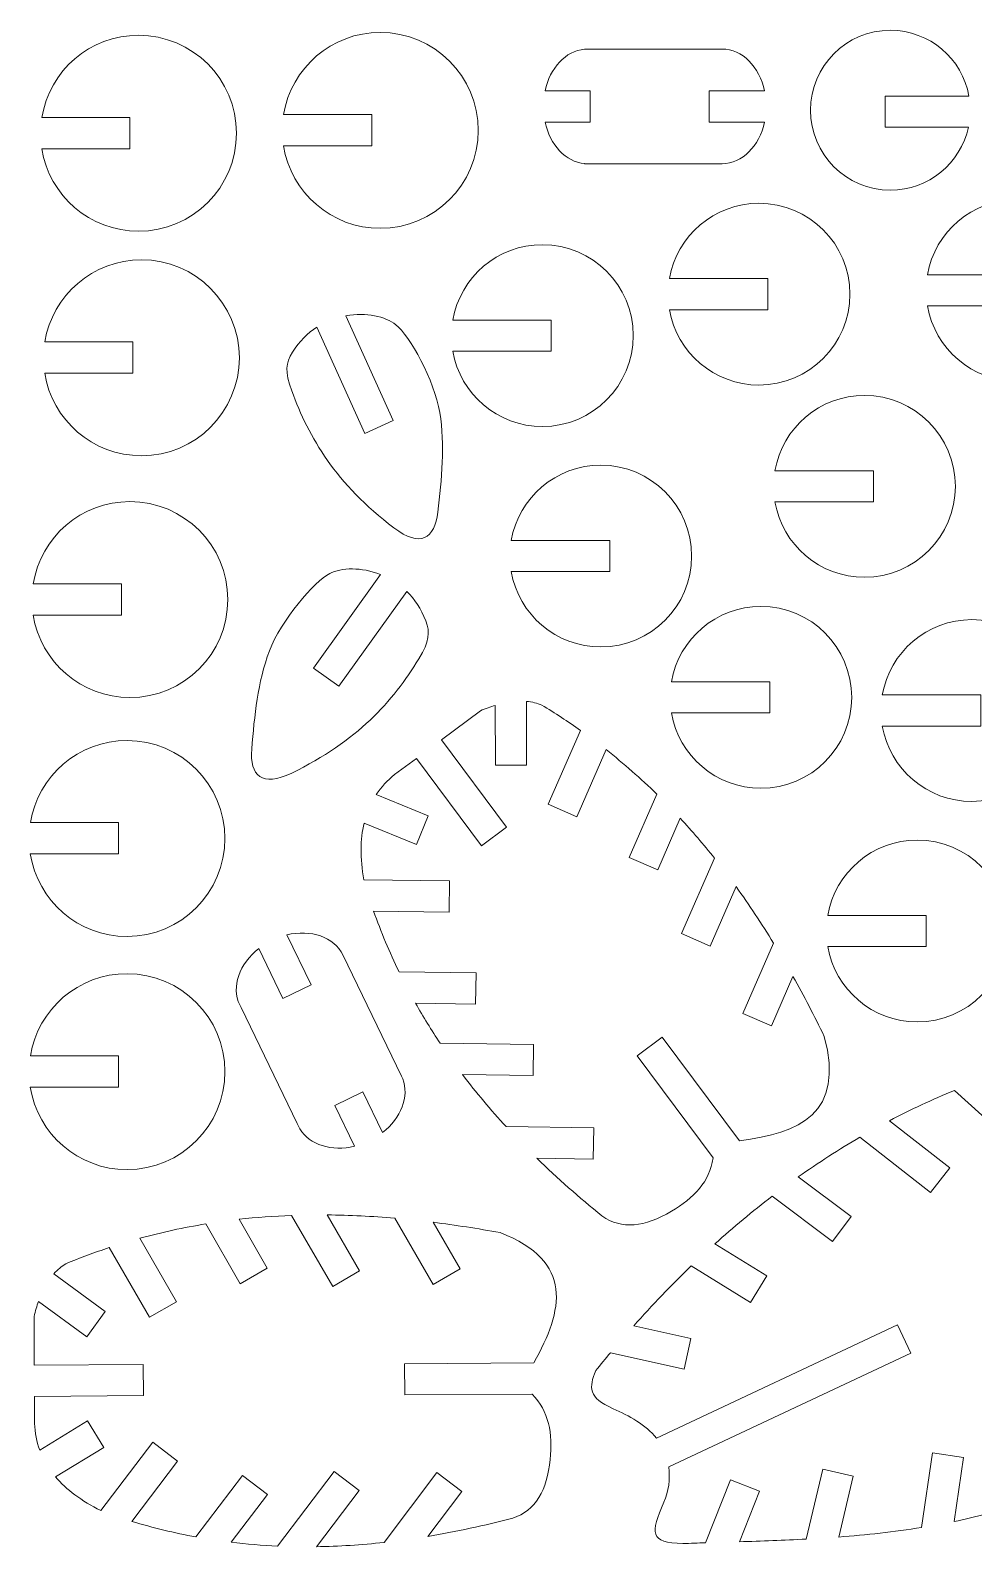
# Model space of a CAD drawing. Header units: centimetres. Extents: x -19.4 to 21, y -16.1 to 15.6.
# Drawn here: x 1.83 to 11.21, y 0.49 to 15.55 of the extents above; entities that cross this region are included whole.
import ezdxf

# ---------------------------------------------------------------- set-up
doc = ezdxf.new("R2010")
doc.units = ezdxf.units.CM
doc.header["$MEASUREMENT"] = 0
doc.layers.add('Layer 1', color=7, linetype='Continuous')

msp = doc.modelspace()

# ---------------------------------------------------------------- linework, layer by layer
at = {"layer": 'Layer 1', "color": 250, "lineweight": 5}
for points, knots in [([(5.31275, 13.58733), (4.82766, 13.58733), (4.42543, 13.94236), (4.3516, 14.4067), (4.3516, 14.4067), (4.3516, 14.4067), (5.22782, 14.4067), (5.22782, 14.4067), (5.22782, 14.4067), (5.22782, 14.4067), (5.22782, 14.71852), (5.22782, 14.71852), (5.22782, 14.71852), (5.22782, 14.71852), (4.35224, 14.71852), (4.35224, 14.71852), (4.35224, 14.71852), (4.4277, 15.18094), (4.82901, 15.53402), (5.31275, 15.53402), (5.31275, 15.53402), (5.85022, 15.53402), (6.28608, 15.09817), (6.28608, 14.56069), (6.28608, 14.56069), (6.28608, 14.02321), (5.85022, 13.58733), (5.31275, 13.58733)], [0, 0, 0, 0, 0.14285714, 0.14285714, 0.14285714, 0.14285714, 0.28571429, 0.28571429, 0.28571429, 0.28571429, 0.42857143, 0.42857143, 0.42857143, 0.42857143, 0.57142857, 0.57142857, 0.57142857, 0.57142857, 0.71428571, 0.71428571, 0.71428571, 0.71428571, 0.85714286, 0.85714286, 0.85714286, 0.85714286, 1, 1, 1, 1]), ([(10.38294, 13.96708), (10.76317, 13.96708), (11.08098, 14.23459), (11.15854, 14.59161), (11.15854, 14.59161), (11.15854, 14.59161), (10.33175, 14.59161), (10.33175, 14.59161), (10.33175, 14.59161), (10.33175, 14.59161), (10.33175, 14.90161), (10.33175, 14.90161), (10.33175, 14.90161), (10.33175, 14.90161), (11.16422, 14.90161), (11.16422, 14.90161), (11.16422, 14.90161), (11.09775, 15.27278), (10.7732, 15.55459), (10.38294, 15.55459), (10.38294, 15.55459), (9.94464, 15.55459), (9.58919, 15.19914), (9.58919, 14.76083), (9.58919, 14.76083), (9.58919, 14.32253), (9.94464, 13.96708), (10.38294, 13.96708)], [0, 0, 0, 0, 0.14285714, 0.14285714, 0.14285714, 0.14285714, 0.28571429, 0.28571429, 0.28571429, 0.28571429, 0.42857143, 0.42857143, 0.42857143, 0.42857143, 0.57142857, 0.57142857, 0.57142857, 0.57142857, 0.71428571, 0.71428571, 0.71428571, 0.71428571, 0.85714286, 0.85714286, 0.85714286, 0.85714286, 1, 1, 1, 1]), ([(2.91035, 13.55873), (2.42526, 13.55873), (2.02303, 13.91376), (1.9492, 14.3781), (1.9492, 14.3781), (1.9492, 14.3781), (2.82542, 14.3781), (2.82542, 14.3781), (2.82542, 14.3781), (2.82542, 14.3781), (2.82542, 14.68992), (2.82542, 14.68992), (2.82542, 14.68992), (2.82542, 14.68992), (1.94984, 14.68992), (1.94984, 14.68992), (1.94984, 14.68992), (2.0253, 15.15234), (2.42661, 15.50542), (2.91035, 15.50542), (2.91035, 15.50542), (3.44782, 15.50542), (3.88368, 15.06957), (3.88368, 14.53209), (3.88368, 14.53209), (3.88368, 13.99461), (3.44782, 13.55873), (2.91035, 13.55873)], [0, 0, 0, 0, 0.14285714, 0.14285714, 0.14285714, 0.14285714, 0.28571429, 0.28571429, 0.28571429, 0.28571429, 0.42857143, 0.42857143, 0.42857143, 0.42857143, 0.57142857, 0.57142857, 0.57142857, 0.57142857, 0.71428571, 0.71428571, 0.71428571, 0.71428571, 0.85714286, 0.85714286, 0.85714286, 0.85714286, 1, 1, 1, 1]), ([(7.37253, 15.36817), (7.36274, 15.36817), (7.35305, 15.36773), (7.34342, 15.36691), (7.34342, 15.36691), (7.34342, 15.36691), (7.34321, 15.36691), (7.34321, 15.36691), (7.34321, 15.36691), (7.34321, 15.36691), (7.34321, 15.36689), (7.34321, 15.36689), (7.34321, 15.36689), (7.15526, 15.35077), (6.99963, 15.18103), (6.95016, 14.95354), (6.95016, 14.95354), (6.95016, 14.95354), (7.39938, 14.95354), (7.39938, 14.95354), (7.39938, 14.95354), (7.39938, 14.95354), (7.39938, 14.64354), (7.39938, 14.64354), (7.39938, 14.64354), (7.39938, 14.64354), (6.95018, 14.64354), (6.95018, 14.64354), (6.95018, 14.64354), (6.99967, 14.41607), (7.15529, 14.24635), (7.34321, 14.23023), (7.34321, 14.23023), (7.34321, 14.23023), (7.34321, 14.22892), (7.34321, 14.22892), (7.34321, 14.22892), (7.34321, 14.22892), (7.37253, 14.22892), (7.37253, 14.22892), (7.37253, 14.22892), (7.37253, 14.22892), (8.71003, 14.22892), (8.71003, 14.22892), (8.71003, 14.22892), (8.91096, 14.22892), (9.08034, 14.40431), (9.13238, 14.64354), (9.13238, 14.64354), (9.13238, 14.64354), (8.58102, 14.64354), (8.58102, 14.64354), (8.58102, 14.64354), (8.58102, 14.64354), (8.58102, 14.95354), (8.58102, 14.95354), (8.58102, 14.95354), (8.58102, 14.95354), (9.1324, 14.95354), (9.1324, 14.95354), (9.1324, 14.95354), (9.08039, 15.1928), (8.91098, 15.36817), (8.71003, 15.36817), (8.71003, 15.36817), (8.70024, 15.36817), (8.69051, 15.36773), (8.68088, 15.36691), (8.68088, 15.36691), (8.68088, 15.36691), (7.40164, 15.36691), (7.40164, 15.36691), (7.40164, 15.36691), (7.39201, 15.36773), (7.38232, 15.36817), (7.37253, 15.36817)], [0, 0, 0, 0, 0.05263158, 0.05263158, 0.05263158, 0.05263158, 0.10526316, 0.10526316, 0.10526316, 0.10526316, 0.15789474, 0.15789474, 0.15789474, 0.15789474, 0.21052632, 0.21052632, 0.21052632, 0.21052632, 0.26315789, 0.26315789, 0.26315789, 0.26315789, 0.31578947, 0.31578947, 0.31578947, 0.31578947, 0.36842105, 0.36842105, 0.36842105, 0.36842105, 0.42105263, 0.42105263, 0.42105263, 0.42105263, 0.47368421, 0.47368421, 0.47368421, 0.47368421, 0.52631579, 0.52631579, 0.52631579, 0.52631579, 0.57894737, 0.57894737, 0.57894737, 0.57894737, 0.63157895, 0.63157895, 0.63157895, 0.63157895, 0.68421053, 0.68421053, 0.68421053, 0.68421053, 0.73684211, 0.73684211, 0.73684211, 0.73684211, 0.78947368, 0.78947368, 0.78947368, 0.78947368, 0.84210526, 0.84210526, 0.84210526, 0.84210526, 0.89473684, 0.89473684, 0.89473684, 0.89473684, 0.94736842, 0.94736842, 0.94736842, 0.94736842, 1, 1, 1, 1]), ([(11.64164, 12.06777), (12.14032, 12.06777), (12.54473, 12.47218), (12.54473, 12.97085), (12.54473, 12.97085), (12.54473, 13.46953), (12.14032, 13.87394), (11.64164, 13.87394), (11.64164, 13.87394), (11.19583, 13.87394), (10.82543, 13.55069), (10.75189, 13.12585), (10.75189, 13.12585), (10.75189, 13.12585), (11.73002, 13.12585), (11.73002, 13.12585), (11.73002, 13.12585), (11.73002, 13.12585), (11.73002, 12.81585), (11.73002, 12.81585), (11.73002, 12.81585), (11.73002, 12.81585), (10.75188, 12.81585), (10.75188, 12.81585), (10.75188, 12.81585), (10.82539, 12.391), (11.19582, 12.06777), (11.64164, 12.06777)], [0, 0, 0, 0, 0.14285714, 0.14285714, 0.14285714, 0.14285714, 0.28571429, 0.28571429, 0.28571429, 0.28571429, 0.42857143, 0.42857143, 0.42857143, 0.42857143, 0.57142857, 0.57142857, 0.57142857, 0.57142857, 0.71428571, 0.71428571, 0.71428571, 0.71428571, 0.85714286, 0.85714286, 0.85714286, 0.85714286, 1, 1, 1, 1]), ([(9.077, 12.03033), (9.57568, 12.03033), (9.98009, 12.43474), (9.98009, 12.93341), (9.98009, 12.93341), (9.98009, 13.43209), (9.57568, 13.8365), (9.077, 13.8365), (9.077, 13.8365), (8.63119, 13.8365), (8.26079, 13.51325), (8.18725, 13.08841), (8.18725, 13.08841), (8.18725, 13.08841), (9.16538, 13.08841), (9.16538, 13.08841), (9.16538, 13.08841), (9.16538, 13.08841), (9.16538, 12.77841), (9.16538, 12.77841), (9.16538, 12.77841), (9.16538, 12.77841), (8.18724, 12.77841), (8.18724, 12.77841), (8.18724, 12.77841), (8.26075, 12.35356), (8.63118, 12.03033), (9.077, 12.03033)], [0, 0, 0, 0, 0.14285714, 0.14285714, 0.14285714, 0.14285714, 0.28571429, 0.28571429, 0.28571429, 0.28571429, 0.42857143, 0.42857143, 0.42857143, 0.42857143, 0.57142857, 0.57142857, 0.57142857, 0.57142857, 0.71428571, 0.71428571, 0.71428571, 0.71428571, 0.85714286, 0.85714286, 0.85714286, 0.85714286, 1, 1, 1, 1]), ([(6.9242, 11.61849), (7.42288, 11.61849), (7.82729, 12.0229), (7.82729, 12.52157), (7.82729, 12.52157), (7.82729, 13.02025), (7.42288, 13.42466), (6.9242, 13.42466), (6.9242, 13.42466), (6.47839, 13.42466), (6.10799, 13.10141), (6.03445, 12.67657), (6.03445, 12.67657), (6.03445, 12.67657), (7.01258, 12.67657), (7.01258, 12.67657), (7.01258, 12.67657), (7.01258, 12.67657), (7.01258, 12.36657), (7.01258, 12.36657), (7.01258, 12.36657), (7.01258, 12.36657), (6.03444, 12.36657), (6.03444, 12.36657), (6.03444, 12.36657), (6.10795, 11.94172), (6.47838, 11.61849), (6.9242, 11.61849)], [0, 0, 0, 0, 0.14285714, 0.14285714, 0.14285714, 0.14285714, 0.28571429, 0.28571429, 0.28571429, 0.28571429, 0.42857143, 0.42857143, 0.42857143, 0.42857143, 0.57142857, 0.57142857, 0.57142857, 0.57142857, 0.71428571, 0.71428571, 0.71428571, 0.71428571, 0.85714286, 0.85714286, 0.85714286, 0.85714286, 1, 1, 1, 1]), ([(2.93895, 11.32793), (2.45386, 11.32793), (2.05163, 11.68296), (1.9778, 12.1473), (1.9778, 12.1473), (1.9778, 12.1473), (2.85402, 12.1473), (2.85402, 12.1473), (2.85402, 12.1473), (2.85402, 12.1473), (2.85402, 12.45912), (2.85402, 12.45912), (2.85402, 12.45912), (2.85402, 12.45912), (1.97844, 12.45912), (1.97844, 12.45912), (1.97844, 12.45912), (2.0539, 12.92154), (2.45521, 13.27462), (2.93895, 13.27462), (2.93895, 13.27462), (3.47642, 13.27462), (3.91228, 12.83877), (3.91228, 12.30129), (3.91228, 12.30129), (3.91228, 11.76381), (3.47642, 11.32793), (2.93895, 11.32793)], [0, 0, 0, 0, 0.14285714, 0.14285714, 0.14285714, 0.14285714, 0.28571429, 0.28571429, 0.28571429, 0.28571429, 0.42857143, 0.42857143, 0.42857143, 0.42857143, 0.57142857, 0.57142857, 0.57142857, 0.57142857, 0.71428571, 0.71428571, 0.71428571, 0.71428571, 0.85714286, 0.85714286, 0.85714286, 0.85714286, 1, 1, 1, 1]), ([(4.43982, 12.35598), (4.37438, 12.25027), (4.36261, 12.16518), (4.43331, 11.97189), (4.43331, 11.97189), (4.60356, 11.50647), (4.87279, 11.04888), (5.44887, 10.6113), (5.44887, 10.6113), (5.71142, 10.41188), (5.85446, 10.50481), (5.88504, 10.76754), (5.88504, 10.76754), (5.92318, 11.09523), (5.95794, 11.43151), (5.90457, 11.75706), (5.90457, 11.75706), (5.85189, 12.07835), (5.60346, 12.5224), (5.4684, 12.6294), (5.4684, 12.6294), (5.36471, 12.71155), (5.1721, 12.75537), (4.97133, 12.71957), (4.97133, 12.71957), (4.97133, 12.71957), (5.44217, 11.67696), (5.44217, 11.67696), (5.44217, 11.67696), (5.44217, 11.67696), (5.15964, 11.54936), (5.15964, 11.54936), (5.15964, 11.54936), (5.15964, 11.54936), (4.68235, 12.60626), (4.68235, 12.60626), (4.68235, 12.60626), (4.59141, 12.5473), (4.50759, 12.46544), (4.43982, 12.35598)], [0, 0, 0, 0, 0.1, 0.1, 0.1, 0.1, 0.2, 0.2, 0.2, 0.2, 0.3, 0.3, 0.3, 0.3, 0.4, 0.4, 0.4, 0.4, 0.5, 0.5, 0.5, 0.5, 0.6, 0.6, 0.6, 0.6, 0.7, 0.7, 0.7, 0.7, 0.8, 0.8, 0.8, 0.8, 0.9, 0.9, 0.9, 0.9, 1, 1, 1, 1]), ([(10.12532, 10.12089), (10.624, 10.12089), (11.02841, 10.5253), (11.02841, 11.02397), (11.02841, 11.02397), (11.02841, 11.52265), (10.624, 11.92706), (10.12532, 11.92706), (10.12532, 11.92706), (9.67951, 11.92706), (9.30911, 11.60381), (9.23557, 11.17897), (9.23557, 11.17897), (9.23557, 11.17897), (10.2137, 11.17897), (10.2137, 11.17897), (10.2137, 11.17897), (10.2137, 11.17897), (10.2137, 10.86897), (10.2137, 10.86897), (10.2137, 10.86897), (10.2137, 10.86897), (9.23556, 10.86897), (9.23556, 10.86897), (9.23556, 10.86897), (9.30907, 10.44412), (9.6795, 10.12089), (10.12532, 10.12089)], [0, 0, 0, 0, 0.14285714, 0.14285714, 0.14285714, 0.14285714, 0.28571429, 0.28571429, 0.28571429, 0.28571429, 0.42857143, 0.42857143, 0.42857143, 0.42857143, 0.57142857, 0.57142857, 0.57142857, 0.57142857, 0.71428571, 0.71428571, 0.71428571, 0.71428571, 0.85714286, 0.85714286, 0.85714286, 0.85714286, 1, 1, 1, 1]), ([(7.50452, 9.42825), (8.0032, 9.42825), (8.40761, 9.83266), (8.40761, 10.33133), (8.40761, 10.33133), (8.40761, 10.83001), (8.0032, 11.23442), (7.50452, 11.23442), (7.50452, 11.23442), (7.05871, 11.23442), (6.68831, 10.91117), (6.61477, 10.48633), (6.61477, 10.48633), (6.61477, 10.48633), (7.5929, 10.48633), (7.5929, 10.48633), (7.5929, 10.48633), (7.5929, 10.48633), (7.5929, 10.17633), (7.5929, 10.17633), (7.5929, 10.17633), (7.5929, 10.17633), (6.61476, 10.17633), (6.61476, 10.17633), (6.61476, 10.17633), (6.68827, 9.75148), (7.0587, 9.42825), (7.50452, 9.42825)], [0, 0, 0, 0, 0.14285714, 0.14285714, 0.14285714, 0.14285714, 0.28571429, 0.28571429, 0.28571429, 0.28571429, 0.42857143, 0.42857143, 0.42857143, 0.42857143, 0.57142857, 0.57142857, 0.57142857, 0.57142857, 0.71428571, 0.71428571, 0.71428571, 0.71428571, 0.85714286, 0.85714286, 0.85714286, 0.85714286, 1, 1, 1, 1]), ([(2.82455, 8.92553), (2.33946, 8.92553), (1.93723, 9.28056), (1.8634, 9.7449), (1.8634, 9.7449), (1.8634, 9.7449), (2.73962, 9.7449), (2.73962, 9.7449), (2.73962, 9.7449), (2.73962, 9.7449), (2.73962, 10.05672), (2.73962, 10.05672), (2.73962, 10.05672), (2.73962, 10.05672), (1.86404, 10.05672), (1.86404, 10.05672), (1.86404, 10.05672), (1.9395, 10.51914), (2.34081, 10.87222), (2.82455, 10.87222), (2.82455, 10.87222), (3.36202, 10.87222), (3.79788, 10.43637), (3.79788, 9.89889), (3.79788, 9.89889), (3.79788, 9.36141), (3.36202, 8.92553), (2.82455, 8.92553)], [0, 0, 0, 0, 0.14285714, 0.14285714, 0.14285714, 0.14285714, 0.28571429, 0.28571429, 0.28571429, 0.28571429, 0.42857143, 0.42857143, 0.42857143, 0.42857143, 0.57142857, 0.57142857, 0.57142857, 0.57142857, 0.71428571, 0.71428571, 0.71428571, 0.71428571, 0.85714286, 0.85714286, 0.85714286, 0.85714286, 1, 1, 1, 1]), ([(5.76478, 9.68742), (5.80816, 9.57091), (5.80298, 9.48517), (5.69566, 9.30955), (5.69566, 9.30955), (5.43724, 8.88668), (5.08331, 8.49094), (4.43245, 8.17515), (4.43245, 8.17515), (4.13582, 8.03123), (4.01384, 8.15047), (4.0355, 8.41408), (4.0355, 8.41408), (4.06253, 8.74287), (4.09455, 9.07943), (4.21088, 9.38813), (4.21088, 9.38813), (4.32569, 9.6928), (4.65656, 10.07935), (4.81002, 10.15771), (4.81002, 10.15771), (4.92784, 10.21787), (5.1253, 10.22297), (5.31512, 10.1484), (5.31512, 10.1484), (5.31512, 10.1484), (4.64851, 9.2187), (4.64851, 9.2187), (4.64851, 9.2187), (4.64851, 9.2187), (4.90044, 9.03805), (4.90044, 9.03805), (4.90044, 9.03805), (4.90044, 9.03805), (5.57618, 9.9805), (5.57618, 9.9805), (5.57618, 9.9805), (5.65376, 9.90481), (5.71985, 9.80807), (5.76478, 9.68742)], [0, 0, 0, 0, 0.1, 0.1, 0.1, 0.1, 0.2, 0.2, 0.2, 0.2, 0.3, 0.3, 0.3, 0.3, 0.4, 0.4, 0.4, 0.4, 0.5, 0.5, 0.5, 0.5, 0.6, 0.6, 0.6, 0.6, 0.7, 0.7, 0.7, 0.7, 0.8, 0.8, 0.8, 0.8, 0.9, 0.9, 0.9, 0.9, 1, 1, 1, 1]), ([(9.09572, 8.02425), (9.5944, 8.02425), (9.99881, 8.42866), (9.99881, 8.92733), (9.99881, 8.92733), (9.99881, 9.42601), (9.5944, 9.83042), (9.09572, 9.83042), (9.09572, 9.83042), (8.64991, 9.83042), (8.27951, 9.50717), (8.20597, 9.08233), (8.20597, 9.08233), (8.20597, 9.08233), (9.1841, 9.08233), (9.1841, 9.08233), (9.1841, 9.08233), (9.1841, 9.08233), (9.1841, 8.77233), (9.1841, 8.77233), (9.1841, 8.77233), (9.1841, 8.77233), (8.20596, 8.77233), (8.20596, 8.77233), (8.20596, 8.77233), (8.27947, 8.34748), (8.6499, 8.02425), (9.09572, 8.02425)], [0, 0, 0, 0, 0.14285714, 0.14285714, 0.14285714, 0.14285714, 0.28571429, 0.28571429, 0.28571429, 0.28571429, 0.42857143, 0.42857143, 0.42857143, 0.42857143, 0.57142857, 0.57142857, 0.57142857, 0.57142857, 0.71428571, 0.71428571, 0.71428571, 0.71428571, 0.85714286, 0.85714286, 0.85714286, 0.85714286, 1, 1, 1, 1]), ([(11.19236, 7.89321), (11.69104, 7.89321), (12.09545, 8.29762), (12.09545, 8.79629), (12.09545, 8.79629), (12.09545, 9.29497), (11.69104, 9.69938), (11.19236, 9.69938), (11.19236, 9.69938), (10.74655, 9.69938), (10.37615, 9.37613), (10.30261, 8.95129), (10.30261, 8.95129), (10.30261, 8.95129), (11.28074, 8.95129), (11.28074, 8.95129), (11.28074, 8.95129), (11.28074, 8.95129), (11.28074, 8.64129), (11.28074, 8.64129), (11.28074, 8.64129), (11.28074, 8.64129), (10.3026, 8.64129), (10.3026, 8.64129), (10.3026, 8.64129), (10.37611, 8.21644), (10.74654, 7.89321), (11.19236, 7.89321)], [0, 0, 0, 0, 0.14285714, 0.14285714, 0.14285714, 0.14285714, 0.28571429, 0.28571429, 0.28571429, 0.28571429, 0.42857143, 0.42857143, 0.42857143, 0.42857143, 0.57142857, 0.57142857, 0.57142857, 0.57142857, 0.71428571, 0.71428571, 0.71428571, 0.71428571, 0.85714286, 0.85714286, 0.85714286, 0.85714286, 1, 1, 1, 1]), ([(7.51603, 3.77528), (7.71257, 3.63661), (7.94254, 3.66508), (8.20663, 3.82132), (8.20663, 3.82132), (8.42913, 3.95296), (8.58737, 4.11558), (8.62099, 4.35078), (8.62099, 4.35078), (8.62099, 4.35078), (8.62288, 4.35243), (8.62288, 4.35243), (8.62288, 4.35243), (8.62288, 4.35243), (7.86619, 5.36591), (7.86619, 5.36591), (7.86619, 5.36591), (7.86619, 5.36591), (8.11461, 5.55144), (8.11461, 5.55144), (8.11461, 5.55144), (8.11461, 5.55144), (8.88381, 4.52121), (8.88381, 4.52121), (8.88381, 4.52121), (9.47754, 4.5969), (9.93292, 4.79209), (9.72595, 5.55933), (9.72595, 5.55933), (9.62718, 5.76131), (9.52388, 5.96013), (9.41486, 6.15497), (9.41486, 6.15497), (9.41486, 6.15497), (9.20087, 5.66388), (9.20087, 5.66388), (9.20087, 5.66388), (9.20087, 5.66388), (8.91666, 5.78772), (8.91666, 5.78772), (8.91666, 5.78772), (8.91666, 5.78772), (9.22115, 6.48651), (9.22115, 6.48651), (9.22115, 6.48651), (9.10407, 6.67825), (8.98045, 6.86546), (8.849, 7.0472), (8.849, 7.0472), (8.849, 7.0472), (8.59165, 6.4566), (8.59165, 6.4566), (8.59165, 6.4566), (8.59165, 6.4566), (8.30744, 6.58044), (8.30744, 6.58044), (8.30744, 6.58044), (8.30744, 6.58044), (8.63417, 7.33027), (8.63417, 7.33027), (8.63417, 7.33027), (8.52612, 7.46588), (8.413, 7.59796), (8.29427, 7.72615), (8.29427, 7.72615), (8.29427, 7.72615), (8.07051, 7.21262), (8.07051, 7.21262), (8.07051, 7.21262), (8.07051, 7.21262), (7.7863, 7.33646), (7.7863, 7.33646), (7.7863, 7.33646), (7.7863, 7.33646), (8.06063, 7.96605), (8.06063, 7.96605), (8.06063, 7.96605), (7.90265, 8.12019), (7.73532, 8.2678), (7.55739, 8.40806), (7.55739, 8.40806), (7.55739, 8.40806), (7.26678, 7.7411), (7.26678, 7.7411), (7.26678, 7.7411), (7.26678, 7.7411), (6.98257, 7.86494), (6.98257, 7.86494), (6.98257, 7.86494), (6.98257, 7.86494), (7.30233, 8.59878), (7.30233, 8.59878), (7.30233, 8.59878), (7.17891, 8.68628), (7.05079, 8.77055), (6.91751, 8.85119), (6.91751, 8.85119), (6.87384, 8.86915), (6.82356, 8.88216), (6.76561, 8.88723), (6.76561, 8.88723), (6.76561, 8.88723), (6.76693, 8.25289), (6.76693, 8.25289), (6.76693, 8.25289), (6.76693, 8.25289), (6.45693, 8.25223), (6.45693, 8.25223), (6.45693, 8.25223), (6.45693, 8.25223), (6.45569, 8.84798), (6.45569, 8.84798), (6.45569, 8.84798), (6.40923, 8.83395), (6.35988, 8.81604), (6.30748, 8.79364), (6.30748, 8.79364), (6.30748, 8.79364), (5.92053, 8.50597), (5.92053, 8.50597), (5.92053, 8.50597), (5.92053, 8.50597), (6.56882, 7.63767), (6.56882, 7.63767), (6.56882, 7.63767), (6.56882, 7.63767), (6.3204, 7.45214), (6.3204, 7.45214), (6.3204, 7.45214), (6.3204, 7.45214), (5.67165, 8.32104), (5.67165, 8.32104), (5.67165, 8.32104), (5.67165, 8.32104), (5.45574, 8.16059), (5.45574, 8.16059), (5.45574, 8.16059), (5.38364, 8.10257), (5.32267, 8.03665), (5.27336, 7.96243), (5.27336, 7.96243), (5.27336, 7.96243), (5.78984, 7.75136), (5.78984, 7.75136), (5.78984, 7.75136), (5.78984, 7.75136), (5.67258, 7.46438), (5.67258, 7.46438), (5.67258, 7.46438), (5.67258, 7.46438), (5.15146, 7.67735), (5.15146, 7.67735), (5.15146, 7.67735), (5.11353, 7.51671), (5.11191, 7.33028), (5.14964, 7.11587), (5.14964, 7.11587), (5.14964, 7.11587), (6.00226, 7.10388), (6.00226, 7.10388), (6.00226, 7.10388), (6.00226, 7.10388), (5.99792, 6.7939), (5.99792, 6.7939), (5.99792, 6.7939), (5.99792, 6.7939), (5.24614, 6.80447), (5.24614, 6.80447), (5.24614, 6.80447), (5.32025, 6.59546), (5.40503, 6.39424), (5.49968, 6.20018), (5.49968, 6.20018), (5.49968, 6.20018), (6.26508, 6.18942), (6.26508, 6.18942), (6.26508, 6.18942), (6.26508, 6.18942), (6.26074, 5.87944), (6.26074, 5.87944), (6.26074, 5.87944), (6.26074, 5.87944), (5.66382, 5.88783), (5.66382, 5.88783), (5.66382, 5.88783), (5.74025, 5.75236), (5.8216, 5.62049), (5.90759, 5.49197), (5.90759, 5.49197), (5.90759, 5.49197), (6.83671, 5.47891), (6.83671, 5.47891), (6.83671, 5.47891), (6.83671, 5.47891), (6.83237, 5.16893), (6.83237, 5.16893), (6.83237, 5.16893), (6.83237, 5.16893), (6.13106, 5.17879), (6.13106, 5.17879), (6.13106, 5.17879), (6.26661, 5.00019), (6.41126, 4.82824), (6.56409, 4.66222), (6.56409, 4.66222), (6.56409, 4.66222), (7.43462, 4.64998), (7.43462, 4.64998), (7.43462, 4.64998), (7.43462, 4.64998), (7.43028, 4.34), (7.43028, 4.34), (7.43028, 4.34), (7.43028, 4.34), (6.87001, 4.34788), (6.87001, 4.34788), (6.87001, 4.34788), (7.07426, 4.14894), (7.29022, 3.95855), (7.51603, 3.77528)], [0, 0, 0, 0, 0.01818182, 0.01818182, 0.01818182, 0.01818182, 0.03636364, 0.03636364, 0.03636364, 0.03636364, 0.05454545, 0.05454545, 0.05454545, 0.05454545, 0.07272727, 0.07272727, 0.07272727, 0.07272727, 0.09090909, 0.09090909, 0.09090909, 0.09090909, 0.10909091, 0.10909091, 0.10909091, 0.10909091, 0.12727273, 0.12727273, 0.12727273, 0.12727273, 0.14545455, 0.14545455, 0.14545455, 0.14545455, 0.16363636, 0.16363636, 0.16363636, 0.16363636, 0.18181818, 0.18181818, 0.18181818, 0.18181818, 0.2, 0.2, 0.2, 0.2, 0.21818182, 0.21818182, 0.21818182, 0.21818182, 0.23636364, 0.23636364, 0.23636364, 0.23636364, 0.25454545, 0.25454545, 0.25454545, 0.25454545, 0.27272727, 0.27272727, 0.27272727, 0.27272727, 0.29090909, 0.29090909, 0.29090909, 0.29090909, 0.30909091, 0.30909091, 0.30909091, 0.30909091, 0.32727273, 0.32727273, 0.32727273, 0.32727273, 0.34545455, 0.34545455, 0.34545455, 0.34545455, 0.36363636, 0.36363636, 0.36363636, 0.36363636, 0.38181818, 0.38181818, 0.38181818, 0.38181818, 0.4, 0.4, 0.4, 0.4, 0.41818182, 0.41818182, 0.41818182, 0.41818182, 0.43636364, 0.43636364, 0.43636364, 0.43636364, 0.45454545, 0.45454545, 0.45454545, 0.45454545, 0.47272727, 0.47272727, 0.47272727, 0.47272727, 0.49090909, 0.49090909, 0.49090909, 0.49090909, 0.50909091, 0.50909091, 0.50909091, 0.50909091, 0.52727273, 0.52727273, 0.52727273, 0.52727273, 0.54545455, 0.54545455, 0.54545455, 0.54545455, 0.56363636, 0.56363636, 0.56363636, 0.56363636, 0.58181818, 0.58181818, 0.58181818, 0.58181818, 0.6, 0.6, 0.6, 0.6, 0.61818182, 0.61818182, 0.61818182, 0.61818182, 0.63636364, 0.63636364, 0.63636364, 0.63636364, 0.65454545, 0.65454545, 0.65454545, 0.65454545, 0.67272727, 0.67272727, 0.67272727, 0.67272727, 0.69090909, 0.69090909, 0.69090909, 0.69090909, 0.70909091, 0.70909091, 0.70909091, 0.70909091, 0.72727273, 0.72727273, 0.72727273, 0.72727273, 0.74545455, 0.74545455, 0.74545455, 0.74545455, 0.76363636, 0.76363636, 0.76363636, 0.76363636, 0.78181818, 0.78181818, 0.78181818, 0.78181818, 0.8, 0.8, 0.8, 0.8, 0.81818182, 0.81818182, 0.81818182, 0.81818182, 0.83636364, 0.83636364, 0.83636364, 0.83636364, 0.85454545, 0.85454545, 0.85454545, 0.85454545, 0.87272727, 0.87272727, 0.87272727, 0.87272727, 0.89090909, 0.89090909, 0.89090909, 0.89090909, 0.90909091, 0.90909091, 0.90909091, 0.90909091, 0.92727273, 0.92727273, 0.92727273, 0.92727273, 0.94545455, 0.94545455, 0.94545455, 0.94545455, 0.96363636, 0.96363636, 0.96363636, 0.96363636, 0.98181818, 0.98181818, 0.98181818, 0.98181818, 1, 1, 1, 1]), ([(2.79595, 6.55173), (2.31086, 6.55173), (1.90863, 6.90676), (1.8348, 7.3711), (1.8348, 7.3711), (1.8348, 7.3711), (2.71102, 7.3711), (2.71102, 7.3711), (2.71102, 7.3711), (2.71102, 7.3711), (2.71102, 7.68292), (2.71102, 7.68292), (2.71102, 7.68292), (2.71102, 7.68292), (1.83544, 7.68292), (1.83544, 7.68292), (1.83544, 7.68292), (1.9109, 8.14534), (2.31221, 8.49842), (2.79595, 8.49842), (2.79595, 8.49842), (3.33342, 8.49842), (3.76928, 8.06257), (3.76928, 7.52509), (3.76928, 7.52509), (3.76928, 6.98761), (3.33342, 6.55173), (2.79595, 6.55173)], [0, 0, 0, 0, 0.14285714, 0.14285714, 0.14285714, 0.14285714, 0.28571429, 0.28571429, 0.28571429, 0.28571429, 0.42857143, 0.42857143, 0.42857143, 0.42857143, 0.57142857, 0.57142857, 0.57142857, 0.57142857, 0.71428571, 0.71428571, 0.71428571, 0.71428571, 0.85714286, 0.85714286, 0.85714286, 0.85714286, 1, 1, 1, 1]), ([(10.64948, 5.70297), (11.14816, 5.70297), (11.55257, 6.10738), (11.55257, 6.60605), (11.55257, 6.60605), (11.55257, 7.10473), (11.14816, 7.50914), (10.64948, 7.50914), (10.64948, 7.50914), (10.20367, 7.50914), (9.83327, 7.18589), (9.75973, 6.76105), (9.75973, 6.76105), (9.75973, 6.76105), (10.73786, 6.76105), (10.73786, 6.76105), (10.73786, 6.76105), (10.73786, 6.76105), (10.73786, 6.45105), (10.73786, 6.45105), (10.73786, 6.45105), (10.73786, 6.45105), (9.75972, 6.45105), (9.75972, 6.45105), (9.75972, 6.45105), (9.83323, 6.0262), (10.20366, 5.70297), (10.64948, 5.70297)], [0, 0, 0, 0, 0.14285714, 0.14285714, 0.14285714, 0.14285714, 0.28571429, 0.28571429, 0.28571429, 0.28571429, 0.42857143, 0.42857143, 0.42857143, 0.42857143, 0.57142857, 0.57142857, 0.57142857, 0.57142857, 0.71428571, 0.71428571, 0.71428571, 0.71428571, 0.85714286, 0.85714286, 0.85714286, 0.85714286, 1, 1, 1, 1]), ([(4.49971, 4.6674), (4.50398, 4.65859), (4.50861, 4.65006), (4.51354, 4.64175), (4.51354, 4.64175), (4.51354, 4.64175), (4.51364, 4.64156), (4.51364, 4.64156), (4.51364, 4.64156), (4.51364, 4.64156), (4.51365, 4.64157), (4.51365, 4.64157), (4.51365, 4.64157), (4.61014, 4.47948), (4.83077, 4.41347), (5.05706, 4.46819), (5.05706, 4.46819), (5.05706, 4.46819), (4.8611, 4.87242), (4.8611, 4.87242), (4.8611, 4.87242), (4.8611, 4.87242), (5.14006, 5.00764), (5.14006, 5.00764), (5.14006, 5.00764), (5.14006, 5.00764), (5.336, 4.60343), (5.336, 4.60343), (5.336, 4.60343), (5.5191, 4.74719), (5.60394, 4.96125), (5.53647, 5.13739), (5.53647, 5.13739), (5.53647, 5.13739), (5.53765, 5.13796), (5.53765, 5.13796), (5.53765, 5.13796), (5.53765, 5.13796), (5.52486, 5.16434), (5.52486, 5.16434), (5.52486, 5.16434), (5.52486, 5.16434), (4.94144, 6.36789), (4.94144, 6.36789), (4.94144, 6.36789), (4.8538, 6.54869), (4.62209, 6.6246), (4.38412, 6.56708), (4.38412, 6.56708), (4.38412, 6.56708), (4.62462, 6.07094), (4.62462, 6.07094), (4.62462, 6.07094), (4.62462, 6.07094), (4.34567, 5.93572), (4.34567, 5.93572), (4.34567, 5.93572), (4.34567, 5.93572), (4.10515, 6.43187), (4.10515, 6.43187), (4.10515, 6.43187), (3.91254, 6.28071), (3.82864, 6.05177), (3.91629, 5.87094), (3.91629, 5.87094), (3.92056, 5.86213), (3.9252, 5.85357), (3.93014, 5.84526), (3.93014, 5.84526), (3.93014, 5.84526), (4.48815, 4.69414), (4.48815, 4.69414), (4.48815, 4.69414), (4.49161, 4.68512), (4.49544, 4.67621), (4.49971, 4.6674)], [0, 0, 0, 0, 0.05263158, 0.05263158, 0.05263158, 0.05263158, 0.10526316, 0.10526316, 0.10526316, 0.10526316, 0.15789474, 0.15789474, 0.15789474, 0.15789474, 0.21052632, 0.21052632, 0.21052632, 0.21052632, 0.26315789, 0.26315789, 0.26315789, 0.26315789, 0.31578947, 0.31578947, 0.31578947, 0.31578947, 0.36842105, 0.36842105, 0.36842105, 0.36842105, 0.42105263, 0.42105263, 0.42105263, 0.42105263, 0.47368421, 0.47368421, 0.47368421, 0.47368421, 0.52631579, 0.52631579, 0.52631579, 0.52631579, 0.57894737, 0.57894737, 0.57894737, 0.57894737, 0.63157895, 0.63157895, 0.63157895, 0.63157895, 0.68421053, 0.68421053, 0.68421053, 0.68421053, 0.73684211, 0.73684211, 0.73684211, 0.73684211, 0.78947368, 0.78947368, 0.78947368, 0.78947368, 0.84210526, 0.84210526, 0.84210526, 0.84210526, 0.89473684, 0.89473684, 0.89473684, 0.89473684, 0.94736842, 0.94736842, 0.94736842, 0.94736842, 1, 1, 1, 1]), ([(2.79595, 4.23513), (2.31086, 4.23513), (1.90863, 4.59016), (1.8348, 5.0545), (1.8348, 5.0545), (1.8348, 5.0545), (2.71102, 5.0545), (2.71102, 5.0545), (2.71102, 5.0545), (2.71102, 5.0545), (2.71102, 5.36632), (2.71102, 5.36632), (2.71102, 5.36632), (2.71102, 5.36632), (1.83544, 5.36632), (1.83544, 5.36632), (1.83544, 5.36632), (1.9109, 5.82874), (2.31221, 6.18182), (2.79595, 6.18182), (2.79595, 6.18182), (3.33342, 6.18182), (3.76928, 5.74597), (3.76928, 5.20849), (3.76928, 5.20849), (3.76928, 4.67101), (3.33342, 4.23513), (2.79595, 4.23513)], [0, 0, 0, 0, 0.14285714, 0.14285714, 0.14285714, 0.14285714, 0.28571429, 0.28571429, 0.28571429, 0.28571429, 0.42857143, 0.42857143, 0.42857143, 0.42857143, 0.57142857, 0.57142857, 0.57142857, 0.57142857, 0.71428571, 0.71428571, 0.71428571, 0.71428571, 0.85714286, 0.85714286, 0.85714286, 0.85714286, 1, 1, 1, 1]), ([(8.05842, 1.56757), (7.95053, 1.70024), (7.7847, 1.79111), (7.62784, 1.85968), (7.62784, 1.85968), (7.37692, 1.96937), (7.38686, 2.07324), (7.45448, 2.23792), (7.45448, 2.23792), (7.50298, 2.29805), (7.55201, 2.3575), (7.60143, 2.41644), (7.60143, 2.41644), (7.60143, 2.41644), (8.33386, 2.25382), (8.33386, 2.25382), (8.33386, 2.25382), (8.33386, 2.25382), (8.40109, 2.55644), (8.40109, 2.55644), (8.40109, 2.55644), (8.40109, 2.55644), (7.83176, 2.68287), (7.83176, 2.68287), (7.83176, 2.68287), (8.01644, 2.89013), (8.20718, 3.08894), (8.40411, 3.27842), (8.40411, 3.27842), (8.40411, 3.27842), (8.99151, 2.91499), (8.99151, 2.91499), (8.99151, 2.91499), (8.99151, 2.91499), (9.15465, 3.17864), (9.15465, 3.17864), (9.15465, 3.17864), (9.15465, 3.17864), (8.63924, 3.4975), (8.63924, 3.4975), (8.63924, 3.4975), (8.82324, 3.66344), (9.01241, 3.8213), (9.20676, 3.97033), (9.20676, 3.97033), (9.20676, 3.97033), (9.80793, 3.52191), (9.80793, 3.52191), (9.80793, 3.52191), (9.80793, 3.52191), (9.99326, 3.77038), (9.99326, 3.77038), (9.99326, 3.77038), (9.99326, 3.77038), (9.4674, 4.16263), (9.4674, 4.16263), (9.4674, 4.16263), (9.66652, 4.30384), (9.87087, 4.43588), (10.08052, 4.55806), (10.08052, 4.55806), (10.08052, 4.55806), (10.7829, 4.00835), (10.7829, 4.00835), (10.7829, 4.00835), (10.7829, 4.00835), (10.97394, 4.25251), (10.97394, 4.25251), (10.97394, 4.25251), (10.97394, 4.25251), (10.37504, 4.72122), (10.37504, 4.72122), (10.37504, 4.72122), (10.58468, 4.83151), (10.79939, 4.93213), (11.01925, 5.02224), (11.01925, 5.02224), (11.01925, 5.02224), (11.73101, 4.37994), (11.73101, 4.37994), (11.73101, 4.37994), (11.73101, 4.37994), (11.93869, 4.6101), (11.93869, 4.6101), (11.93869, 4.6101), (11.93869, 4.6101), (11.34429, 5.1465), (11.34429, 5.1465), (11.34429, 5.1465), (11.56994, 5.22659), (11.8008, 5.29587), (12.0369, 5.35359), (12.0369, 5.35359), (12.0369, 5.35359), (12.68884, 4.76526), (12.68884, 4.76526), (12.68884, 4.76526), (12.68884, 4.76526), (12.89659, 4.99541), (12.89659, 4.99541), (12.89659, 4.99541), (12.89659, 4.99541), (12.4102, 5.43434), (12.4102, 5.43434), (12.4102, 5.43434), (12.71134, 5.49112), (13.02069, 5.52948), (13.33835, 5.54801), (13.33835, 5.54801), (13.33835, 5.54801), (14.00711, 4.94445), (14.00711, 4.94445), (14.00711, 4.94445), (14.00711, 4.94445), (14.21483, 5.17456), (14.21483, 5.17456), (14.21483, 5.17456), (14.21483, 5.17456), (13.78667, 5.56096), (13.78667, 5.56096), (13.78667, 5.56096), (13.93831, 5.56096), (14.09174, 5.55658), (14.24704, 5.54752), (14.24704, 5.54752), (14.71624, 5.52014), (14.94946, 5.16932), (14.86355, 4.72443), (14.86355, 4.72443), (14.86355, 4.72443), (12.98149, 3.83989), (12.98149, 3.83989), (12.98149, 3.83989), (12.98149, 3.83989), (13.11336, 3.55937), (13.11336, 3.55937), (13.11336, 3.55937), (13.11336, 3.55937), (15.02662, 4.45857), (15.02662, 4.45857), (15.02662, 4.45857), (15.45252, 4.27984), (15.45231, 3.66427), (15.2084, 3.3884), (15.2084, 3.3884), (15.09614, 3.26143), (14.98473, 3.14027), (14.87411, 3.0246), (14.87411, 3.0246), (14.87411, 3.0246), (14.90474, 3.62245), (14.90474, 3.62245), (14.90474, 3.62245), (14.90474, 3.62245), (14.5952, 3.63842), (14.5952, 3.63842), (14.5952, 3.63842), (14.5952, 3.63842), (14.54688, 2.69594), (14.54688, 2.69594), (14.54688, 2.69594), (14.29626, 2.45455), (14.04969, 2.24099), (13.80667, 2.05168), (13.80667, 2.05168), (13.80667, 2.05168), (13.84589, 2.817), (13.84589, 2.817), (13.84589, 2.817), (13.84589, 2.817), (13.53635, 2.83297), (13.53635, 2.83297), (13.53635, 2.83297), (13.53635, 2.83297), (13.48405, 1.81285), (13.48405, 1.81285), (13.48405, 1.81285), (13.28678, 1.6745), (13.09177, 1.5518), (12.89875, 1.44267), (12.89875, 1.44267), (12.89875, 1.44267), (12.94089, 2.26495), (12.94089, 2.26495), (12.94089, 2.26495), (12.94089, 2.26495), (12.63135, 2.28092), (12.63135, 2.28092), (12.63135, 2.28092), (12.63135, 2.28092), (12.5797, 1.27344), (12.5797, 1.27344), (12.5797, 1.27344), (12.38464, 1.17685), (12.19149, 1.09359), (11.99998, 1.0216), (11.99998, 1.0216), (11.99998, 1.0216), (12.08908, 1.75248), (12.08908, 1.75248), (12.08908, 1.75248), (12.08908, 1.75248), (11.78142, 1.79009), (11.78142, 1.79009), (11.78142, 1.79009), (11.78142, 1.79009), (11.674, 0.90909), (11.674, 0.90909), (11.674, 0.90909), (11.45255, 0.83937), (11.23311, 0.78362), (11.01523, 0.73871), (11.01523, 0.73871), (11.01523, 0.73871), (11.10792, 1.37589), (11.10792, 1.37589), (11.10792, 1.37589), (11.10792, 1.37589), (10.80121, 1.42062), (10.80121, 1.42062), (10.80121, 1.42062), (10.80121, 1.42062), (10.69341, 0.6797), (10.69341, 0.6797), (10.69341, 0.6797), (10.41691, 0.63506), (10.14257, 0.60567), (9.86948, 0.58513), (9.86948, 0.58513), (9.86948, 0.58513), (10.01161, 1.1887), (10.01161, 1.1887), (10.01161, 1.1887), (10.01161, 1.1887), (9.70992, 1.25991), (9.70992, 1.25991), (9.70992, 1.25991), (9.70992, 1.25991), (9.54617, 0.56451), (9.54617, 0.56451), (9.54617, 0.56451), (9.32456, 0.55267), (9.10353, 0.54501), (8.88253, 0.53812), (8.88253, 0.53812), (8.88253, 0.53812), (9.08146, 1.03909), (9.08146, 1.03909), (9.08146, 1.03909), (9.08146, 1.03909), (8.79342, 1.15365), (8.79342, 1.15365), (8.79342, 1.15365), (8.79342, 1.15365), (8.54485, 0.52768), (8.54485, 0.52768), (8.54485, 0.52768), (8.47035, 0.52531), (8.39585, 0.52281), (8.32128, 0.52008), (8.32128, 0.52008), (7.98916, 0.52854), (7.99512, 0.62368), (8.13216, 0.92984), (8.13216, 0.92984), (8.17936, 1.0353), (8.19561, 1.16215), (8.17946, 1.28196), (8.17946, 1.28196), (8.17946, 1.28196), (10.58565, 2.41283), (10.58565, 2.41283), (10.58565, 2.41283), (10.58565, 2.41283), (10.45378, 2.69335), (10.45378, 2.69335), (10.45378, 2.69335), (10.45378, 2.69335), (8.05842, 1.56757), (8.05842, 1.56757)], [0, 0, 0, 0, 0.01428571, 0.01428571, 0.01428571, 0.01428571, 0.02857143, 0.02857143, 0.02857143, 0.02857143, 0.04285714, 0.04285714, 0.04285714, 0.04285714, 0.05714286, 0.05714286, 0.05714286, 0.05714286, 0.07142857, 0.07142857, 0.07142857, 0.07142857, 0.08571429, 0.08571429, 0.08571429, 0.08571429, 0.1, 0.1, 0.1, 0.1, 0.11428571, 0.11428571, 0.11428571, 0.11428571, 0.12857143, 0.12857143, 0.12857143, 0.12857143, 0.14285714, 0.14285714, 0.14285714, 0.14285714, 0.15714286, 0.15714286, 0.15714286, 0.15714286, 0.17142857, 0.17142857, 0.17142857, 0.17142857, 0.18571429, 0.18571429, 0.18571429, 0.18571429, 0.2, 0.2, 0.2, 0.2, 0.21428571, 0.21428571, 0.21428571, 0.21428571, 0.22857143, 0.22857143, 0.22857143, 0.22857143, 0.24285714, 0.24285714, 0.24285714, 0.24285714, 0.25714286, 0.25714286, 0.25714286, 0.25714286, 0.27142857, 0.27142857, 0.27142857, 0.27142857, 0.28571429, 0.28571429, 0.28571429, 0.28571429, 0.3, 0.3, 0.3, 0.3, 0.31428571, 0.31428571, 0.31428571, 0.31428571, 0.32857143, 0.32857143, 0.32857143, 0.32857143, 0.34285714, 0.34285714, 0.34285714, 0.34285714, 0.35714286, 0.35714286, 0.35714286, 0.35714286, 0.37142857, 0.37142857, 0.37142857, 0.37142857, 0.38571429, 0.38571429, 0.38571429, 0.38571429, 0.4, 0.4, 0.4, 0.4, 0.41428571, 0.41428571, 0.41428571, 0.41428571, 0.42857143, 0.42857143, 0.42857143, 0.42857143, 0.44285714, 0.44285714, 0.44285714, 0.44285714, 0.45714286, 0.45714286, 0.45714286, 0.45714286, 0.47142857, 0.47142857, 0.47142857, 0.47142857, 0.48571429, 0.48571429, 0.48571429, 0.48571429, 0.5, 0.5, 0.5, 0.5, 0.51428571, 0.51428571, 0.51428571, 0.51428571, 0.52857143, 0.52857143, 0.52857143, 0.52857143, 0.54285714, 0.54285714, 0.54285714, 0.54285714, 0.55714286, 0.55714286, 0.55714286, 0.55714286, 0.57142857, 0.57142857, 0.57142857, 0.57142857, 0.58571429, 0.58571429, 0.58571429, 0.58571429, 0.6, 0.6, 0.6, 0.6, 0.61428571, 0.61428571, 0.61428571, 0.61428571, 0.62857143, 0.62857143, 0.62857143, 0.62857143, 0.64285714, 0.64285714, 0.64285714, 0.64285714, 0.65714286, 0.65714286, 0.65714286, 0.65714286, 0.67142857, 0.67142857, 0.67142857, 0.67142857, 0.68571429, 0.68571429, 0.68571429, 0.68571429, 0.7, 0.7, 0.7, 0.7, 0.71428571, 0.71428571, 0.71428571, 0.71428571, 0.72857143, 0.72857143, 0.72857143, 0.72857143, 0.74285714, 0.74285714, 0.74285714, 0.74285714, 0.75714286, 0.75714286, 0.75714286, 0.75714286, 0.77142857, 0.77142857, 0.77142857, 0.77142857, 0.78571429, 0.78571429, 0.78571429, 0.78571429, 0.8, 0.8, 0.8, 0.8, 0.81428571, 0.81428571, 0.81428571, 0.81428571, 0.82857143, 0.82857143, 0.82857143, 0.82857143, 0.84285714, 0.84285714, 0.84285714, 0.84285714, 0.85714286, 0.85714286, 0.85714286, 0.85714286, 0.87142857, 0.87142857, 0.87142857, 0.87142857, 0.88571429, 0.88571429, 0.88571429, 0.88571429, 0.9, 0.9, 0.9, 0.9, 0.91428571, 0.91428571, 0.91428571, 0.91428571, 0.92857143, 0.92857143, 0.92857143, 0.92857143, 0.94285714, 0.94285714, 0.94285714, 0.94285714, 0.95714286, 0.95714286, 0.95714286, 0.95714286, 0.97142857, 0.97142857, 0.97142857, 0.97142857, 0.98571429, 0.98571429, 0.98571429, 0.98571429, 1, 1, 1, 1]), ([(6.62918, 0.77194), (6.85739, 0.84796), (6.97084, 1.05001), (7.00165, 1.3553), (7.00165, 1.3553), (7.0276, 1.61252), (6.99051, 1.83637), (6.82106, 2.00292), (6.82106, 2.00292), (6.82106, 2.00292), (6.82086, 2.00542), (6.82086, 2.00542), (6.82086, 2.00542), (6.82086, 2.00542), (5.55608, 1.99717), (5.55608, 1.99717), (5.55608, 1.99717), (5.55608, 1.99717), (5.55402, 2.30722), (5.55402, 2.30722), (5.55402, 2.30722), (5.55402, 2.30722), (6.83969, 2.31561), (6.83969, 2.31561), (6.83969, 2.31561), (7.13085, 2.83856), (7.24374, 3.32098), (6.50323, 3.60932), (6.50323, 3.60932), (6.28202, 3.64957), (6.06068, 3.6843), (5.83914, 3.71206), (5.83914, 3.71206), (5.83914, 3.71206), (6.10766, 3.24853), (6.10766, 3.24853), (6.10766, 3.24853), (6.10766, 3.24853), (5.8394, 3.09313), (5.8394, 3.09313), (5.8394, 3.09313), (5.8394, 3.09313), (5.45732, 3.7527), (5.45732, 3.7527), (5.45732, 3.7527), (5.2335, 3.77214), (5.00945, 3.78362), (4.78517, 3.78556), (4.78517, 3.78556), (4.78517, 3.78556), (5.10809, 3.2281), (5.10809, 3.2281), (5.10809, 3.2281), (5.10809, 3.2281), (4.83983, 3.0727), (4.83983, 3.0727), (4.83983, 3.0727), (4.83983, 3.0727), (4.42984, 3.78045), (4.42984, 3.78045), (4.42984, 3.78045), (4.25657, 3.77387), (4.08314, 3.76111), (3.90952, 3.74153), (3.90952, 3.74153), (3.90952, 3.74153), (4.19031, 3.25683), (4.19031, 3.25683), (4.19031, 3.25683), (4.19031, 3.25683), (3.92205, 3.10143), (3.92205, 3.10143), (3.92205, 3.10143), (3.92205, 3.10143), (3.5778, 3.69568), (3.5778, 3.69568), (3.5778, 3.69568), (3.36, 3.65988), (3.14192, 3.61269), (2.92347, 3.5526), (2.92347, 3.5526), (2.92347, 3.5526), (3.28815, 2.92308), (3.28815, 2.92308), (3.28815, 2.92308), (3.28815, 2.92308), (3.01989, 2.76768), (3.01989, 2.76768), (3.01989, 2.76768), (3.01989, 2.76768), (2.61864, 3.46033), (2.61864, 3.46033), (2.61864, 3.46033), (2.475, 3.41284), (2.33117, 3.35966), (2.1872, 3.30017), (2.1872, 3.30017), (2.14684, 3.27565), (2.10655, 3.24288), (2.0681, 3.19923), (2.0681, 3.19923), (2.0681, 3.19923), (2.57964, 2.82411), (2.57964, 2.82411), (2.57964, 2.82411), (2.57964, 2.82411), (2.39634, 2.57412), (2.39634, 2.57412), (2.39634, 2.57412), (2.39634, 2.57412), (1.91591, 2.92641), (1.91591, 2.92641), (1.91591, 2.92641), (1.89966, 2.88068), (1.88481, 2.83033), (1.87177, 2.77485), (1.87177, 2.77485), (1.87177, 2.77485), (1.87393, 2.29269), (1.87393, 2.29269), (1.87393, 2.29269), (1.87393, 2.29269), (2.95752, 2.29976), (2.95752, 2.29976), (2.95752, 2.29976), (2.95752, 2.29976), (2.95959, 1.98971), (2.95959, 1.98971), (2.95959, 1.98971), (2.95959, 1.98971), (1.87524, 1.98263), (1.87524, 1.98263), (1.87524, 1.98263), (1.87524, 1.98263), (1.87639, 1.71363), (1.87639, 1.71363), (1.87639, 1.71363), (1.88035, 1.62117), (1.89727, 1.53298), (1.92779, 1.44927), (1.92779, 1.44927), (1.92779, 1.44927), (2.40403, 1.73996), (2.40403, 1.73996), (2.40403, 1.73996), (2.40403, 1.73996), (2.56556, 1.47535), (2.56556, 1.47535), (2.56556, 1.47535), (2.56556, 1.47535), (2.08504, 1.18205), (2.08504, 1.18205), (2.08504, 1.18205), (2.1919, 1.05625), (2.34105, 0.94439), (2.53606, 0.84762), (2.53606, 0.84762), (2.53606, 0.84762), (3.05134, 1.52702), (3.05134, 1.52702), (3.05134, 1.52702), (3.05134, 1.52702), (3.29836, 1.3397), (3.29836, 1.3397), (3.29836, 1.3397), (3.29836, 1.3397), (2.84402, 0.74065), (2.84402, 0.74065), (2.84402, 0.74065), (3.05626, 0.67637), (3.26856, 0.62531), (3.48094, 0.58644), (3.48094, 0.58644), (3.48094, 0.58644), (3.94351, 1.19634), (3.94351, 1.19634), (3.94351, 1.19634), (3.94351, 1.19634), (4.19052, 1.00902), (4.19052, 1.00902), (4.19052, 1.00902), (4.19052, 1.00902), (3.82978, 0.53337), (3.82978, 0.53337), (3.82978, 0.53337), (3.98418, 0.51457), (4.1386, 0.50187), (4.29308, 0.49489), (4.29308, 0.49489), (4.29308, 0.49489), (4.85459, 1.23526), (4.85459, 1.23526), (4.85459, 1.23526), (4.85459, 1.23526), (5.10161, 1.04794), (5.10161, 1.04794), (5.10161, 1.04794), (5.10161, 1.04794), (4.67777, 0.4891), (4.67777, 0.4891), (4.67777, 0.4891), (4.90196, 0.49233), (5.12619, 0.50683), (5.3505, 0.53143), (5.3505, 0.53143), (5.3505, 0.53143), (5.87661, 1.22511), (5.87661, 1.22511), (5.87661, 1.22511), (5.87661, 1.22511), (6.12362, 1.03779), (6.12362, 1.03779), (6.12362, 1.03779), (6.12362, 1.03779), (5.78502, 0.59134), (5.78502, 0.59134), (5.78502, 0.59134), (6.06633, 0.63782), (6.3477, 0.69881), (6.62918, 0.77194)], [0, 0, 0, 0, 0.01818182, 0.01818182, 0.01818182, 0.01818182, 0.03636364, 0.03636364, 0.03636364, 0.03636364, 0.05454545, 0.05454545, 0.05454545, 0.05454545, 0.07272727, 0.07272727, 0.07272727, 0.07272727, 0.09090909, 0.09090909, 0.09090909, 0.09090909, 0.10909091, 0.10909091, 0.10909091, 0.10909091, 0.12727273, 0.12727273, 0.12727273, 0.12727273, 0.14545455, 0.14545455, 0.14545455, 0.14545455, 0.16363636, 0.16363636, 0.16363636, 0.16363636, 0.18181818, 0.18181818, 0.18181818, 0.18181818, 0.2, 0.2, 0.2, 0.2, 0.21818182, 0.21818182, 0.21818182, 0.21818182, 0.23636364, 0.23636364, 0.23636364, 0.23636364, 0.25454545, 0.25454545, 0.25454545, 0.25454545, 0.27272727, 0.27272727, 0.27272727, 0.27272727, 0.29090909, 0.29090909, 0.29090909, 0.29090909, 0.30909091, 0.30909091, 0.30909091, 0.30909091, 0.32727273, 0.32727273, 0.32727273, 0.32727273, 0.34545455, 0.34545455, 0.34545455, 0.34545455, 0.36363636, 0.36363636, 0.36363636, 0.36363636, 0.38181818, 0.38181818, 0.38181818, 0.38181818, 0.4, 0.4, 0.4, 0.4, 0.41818182, 0.41818182, 0.41818182, 0.41818182, 0.43636364, 0.43636364, 0.43636364, 0.43636364, 0.45454545, 0.45454545, 0.45454545, 0.45454545, 0.47272727, 0.47272727, 0.47272727, 0.47272727, 0.49090909, 0.49090909, 0.49090909, 0.49090909, 0.50909091, 0.50909091, 0.50909091, 0.50909091, 0.52727273, 0.52727273, 0.52727273, 0.52727273, 0.54545455, 0.54545455, 0.54545455, 0.54545455, 0.56363636, 0.56363636, 0.56363636, 0.56363636, 0.58181818, 0.58181818, 0.58181818, 0.58181818, 0.6, 0.6, 0.6, 0.6, 0.61818182, 0.61818182, 0.61818182, 0.61818182, 0.63636364, 0.63636364, 0.63636364, 0.63636364, 0.65454545, 0.65454545, 0.65454545, 0.65454545, 0.67272727, 0.67272727, 0.67272727, 0.67272727, 0.69090909, 0.69090909, 0.69090909, 0.69090909, 0.70909091, 0.70909091, 0.70909091, 0.70909091, 0.72727273, 0.72727273, 0.72727273, 0.72727273, 0.74545455, 0.74545455, 0.74545455, 0.74545455, 0.76363636, 0.76363636, 0.76363636, 0.76363636, 0.78181818, 0.78181818, 0.78181818, 0.78181818, 0.8, 0.8, 0.8, 0.8, 0.81818182, 0.81818182, 0.81818182, 0.81818182, 0.83636364, 0.83636364, 0.83636364, 0.83636364, 0.85454545, 0.85454545, 0.85454545, 0.85454545, 0.87272727, 0.87272727, 0.87272727, 0.87272727, 0.89090909, 0.89090909, 0.89090909, 0.89090909, 0.90909091, 0.90909091, 0.90909091, 0.90909091, 0.92727273, 0.92727273, 0.92727273, 0.92727273, 0.94545455, 0.94545455, 0.94545455, 0.94545455, 0.96363636, 0.96363636, 0.96363636, 0.96363636, 0.98181818, 0.98181818, 0.98181818, 0.98181818, 1, 1, 1, 1])]:
    msp.add_open_spline(points, degree=3, knots=knots, dxfattribs=at)

doc.saveas('drawing.dxf')
